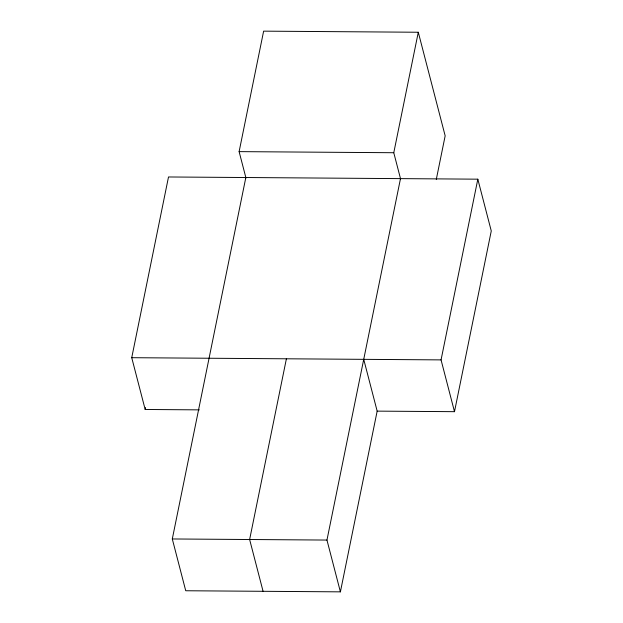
<?xml version="1.0" encoding="UTF-8"?>
<svg xmlns="http://www.w3.org/2000/svg" width="623" height="623" viewBox="0 0 623 623"><rect width="100%" height="100%" fill="white"/><g stroke="black" fill="none" stroke-linecap="round" stroke-linejoin="round"><path stroke-width="0.93" d="M199.305 409.864L145.175 409.482L131.733 357.695L168.506 176.971L477.825 179.175L491.267 230.954L454.494 411.678L377.164 411.125L363.731 359.346M145.175 409.482L145.556 407.574M245.96 177.991L239.115 151.63L263.63 31.15L418.29 32.248L445.165 135.822L436.287 179.455M377.164 411.125L340.399 591.85L185.732 590.752L172.298 538.965L245.836 177.524M286.401 358.793L249.628 539.518L263.07 591.297M400.62 179.089L393.775 152.728L418.29 32.248M340.399 591.85L326.958 540.063L400.496 178.622M454.494 411.678L441.061 359.892L477.825 179.175M239.115 151.63L393.775 152.728M131.733 357.695L441.061 359.892M172.298 538.965L326.958 540.063"/></g></svg>
